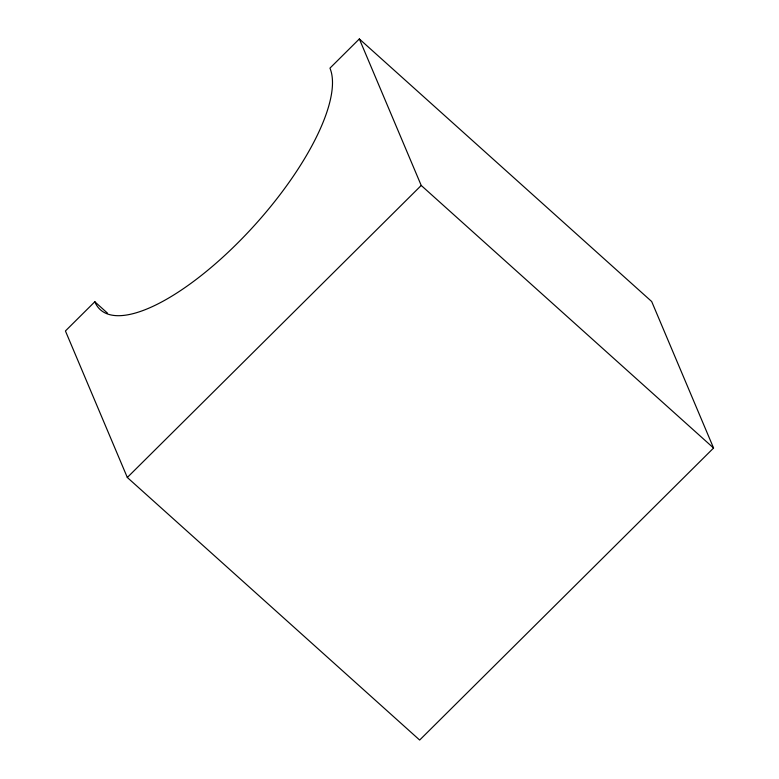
<?xml version="1.0" encoding="UTF-8"?>
<svg xmlns="http://www.w3.org/2000/svg" width="779" height="779" viewBox="0 0 779 779"><rect width="100%" height="100%" fill="white"/><g stroke="black" fill="none" stroke-linecap="round" stroke-linejoin="round"><path stroke-width="1.17" d="M94.814 301.765L65.426 330.968L127.318 477.478L419.657 740.05L713.574 448.032L651.682 301.522L359.343 38.95L329.945 68.153A167.66 58.347 -48.1 0 1 237.137 243.564A167.66 58.347 -48.1 0 1 94.814 301.765L107.492 313.148M127.318 477.478L421.225 185.46L359.343 38.95M421.225 185.46L713.574 448.032"/></g></svg>
